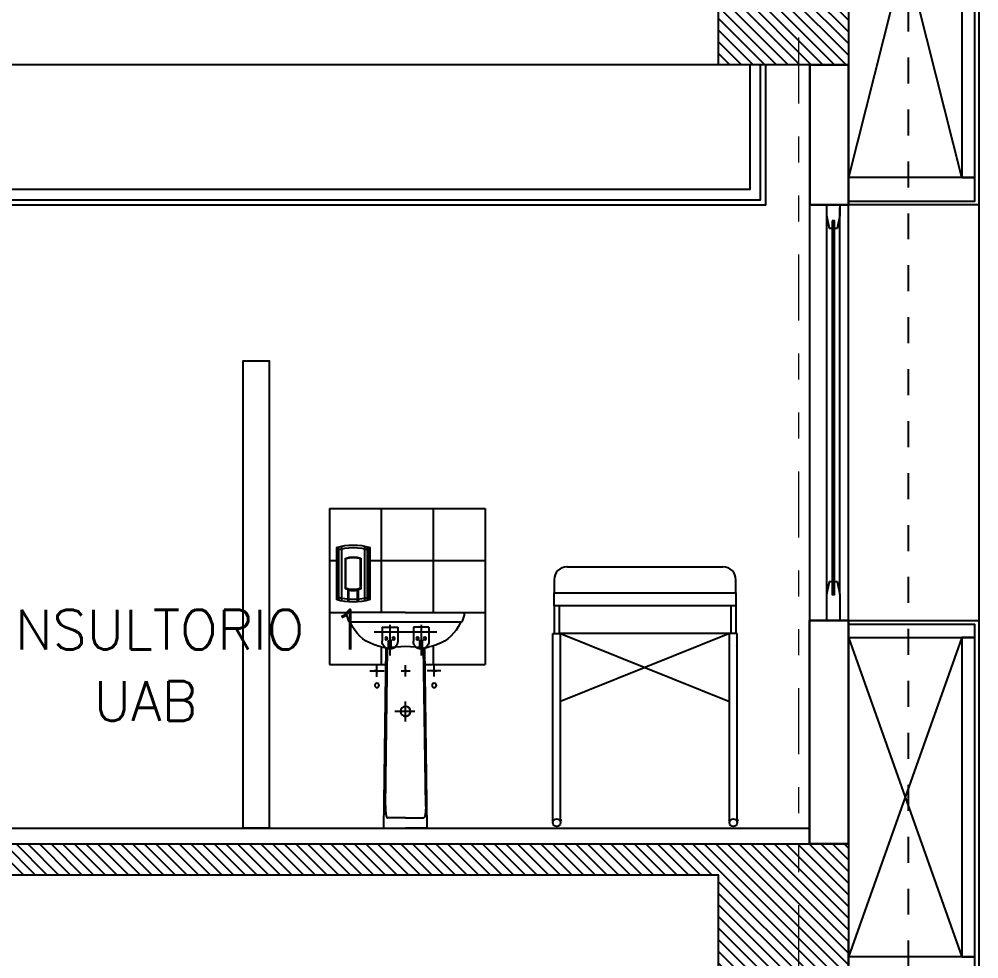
# Model space of a CAD drawing. Header units: millimetres. Extents: x 2056 to 4470, y 1400 to 3101.
# Drawn here: x 2183.231 to 2186.925, y 1407.677 to 1411.294 of the extents above; entities that cross this region are included whole.
import ezdxf
from ezdxf.enums import TextEntityAlignment as Align

# ---------------------------------------------------------------- set-up
doc = ezdxf.new("R2010")
doc.units = ezdxf.units.MM
doc.linetypes.add('DIVIDE', pattern=[31.75, 12.7, -6.35, 0, -6.35, 0, -6.35])
doc.linetypes.add('HIDDEN', pattern=[9.525, 6.35, -3.175])
for name, color, linetype in [('A-ANNO-TEXT', 190, 'Continuous'), ('A-DUCT', 251, 'Continuous'), ('A-FURN-FIXD', 8, 'Continuous'), ('A-GLAZ', 5, 'Continuous'), ('A-GRID-COLS', 75, 'DIVIDE'), ('A-PLAN-1', 5, 'Continuous'), ('A-PLAN-2', 4, 'Continuous'), ('A-PLAN-3', 3, 'Continuous'), ('A-PLAN-4', 2, 'Continuous'), ('A-PLAN-5', 1, 'Continuous'), ('A-PLAN-6', 9, 'Continuous'), ('A-PROY', 15, 'HIDDEN')]:
    doc.layers.add(name, color=color, linetype=linetype)
doc.layers.add('A-WALL', color=16, linetype='Continuous', lineweight=30)
doc.styles.add('ROMANS', font='romans')

# ---------------------------------------------------------------- blocks, each defined once
blk = doc.blocks.new('baño con pedestal')
for p, q in [((-154.3742, -81.4874), (-154.3666, -81.5106)), ((-154.1474, -81.4773), (-154.3666, -81.477)), ((-154.1487, -81.4773), (-153.9295, -81.477)), ((-153.9219, -81.4874), (-153.9295, -81.5106)), ((-154.3624, -81.5146), (-153.9337, -81.5146)), ((-154.2387, -81.5331), (-154.1787, -81.5331)), ((-154.2387, -81.5331), (-154.2387, -81.5881)), ((-154.2387, -81.5331), (-154.1787, -81.5331)), ((-154.2387, -81.5331), (-154.2387, -81.5881)), ((-154.2087, -81.5244), (-154.2087, -81.643)), ((-154.2087, -81.5244), (-154.2087, -81.643)), ((-154.1787, -81.5331), (-154.1787, -81.5881)), ((-154.1787, -81.5331), (-154.1787, -81.5881)), ((-154.1187, -81.5331), (-154.1187, -81.5881)), ((-154.0587, -81.5331), (-154.1187, -81.5331)), ((-154.1187, -81.5331), (-154.1187, -81.5881)), ((-154.0587, -81.5331), (-154.1187, -81.5331)), ((-154.0887, -81.5251), (-154.0887, -81.643)), ((-154.0887, -81.5251), (-154.0887, -81.643)), ((-154.0587, -81.5331), (-154.0587, -81.5881)), ((-154.0587, -81.5331), (-154.0587, -81.5881)), ((-154.2692, -81.5531), (-154.0282, -81.5531)), ((-154.2137, -81.6094), (-154.2137, -81.5881)), ((-154.2137, -81.6094), (-154.2137, -81.5881)), ((-154.2037, -81.6094), (-154.2037, -81.5881)), ((-154.2037, -81.6094), (-154.2037, -81.5881)), ((-154.0937, -81.6094), (-154.0937, -81.5881)), ((-154.0937, -81.6094), (-154.0937, -81.5881)), ((-154.0837, -81.6094), (-154.0837, -81.5881)), ((-154.0837, -81.6094), (-154.0837, -81.5881)), ((-154.2321, -82.308), (-154.2228, -81.6139)), ((-154.2262, -82.2246), (-154.218, -81.6131)), ((-154.0712, -82.2246), (-154.0794, -81.6131)), ((-154.0653, -82.308), (-154.0746, -81.6139)), ((-154.2589, -81.7237), (-154.2589, -81.68)), ((-154.1487, -81.7237), (-154.1487, -81.68)), ((-154.0385, -81.7255), (-154.0385, -81.68)), ((-154.2849, -81.7021), (-154.2313, -81.7021)), ((-154.2639, -81.7021), (-154.2689, -81.7021)), ((-154.1322, -81.7021), (-154.1665, -81.7021)), ((-154.1537, -81.7021), (-154.1587, -81.7021)), ((-154.0109, -81.7021), (-154.0661, -81.7021)), ((-154.0335, -81.7021), (-154.0285, -81.7021)), ((-154.1487, -81.8966), (-154.1487, -81.8193)), ((-154.1847, -81.858), (-154.1074, -81.858)), ((-154.2262, -82.2208), (-154.2263, -82.2249)), ((-154.2263, -82.2249), (-154.2262, -82.229)), ((-154.2262, -82.229), (-154.2262, -82.2331)), ((-154.2262, -82.2331), (-154.226, -82.237)), ((-154.226, -82.237), (-154.2258, -82.2408)), ((-154.2258, -82.2408), (-154.2255, -82.2445)), ((-154.2255, -82.2445), (-154.2252, -82.248)), ((-154.2252, -82.248), (-154.2248, -82.2512)), ((-154.2248, -82.2512), (-154.2244, -82.2543)), ((-154.2244, -82.2543), (-154.2239, -82.2571)), ((-154.2239, -82.2571), (-154.2234, -82.2596)), ((-154.2234, -82.2596), (-154.2228, -82.2618)), ((-154.2228, -82.2618), (-154.2222, -82.2637)), ((-154.2222, -82.2637), (-154.2215, -82.2653)), ((-154.2215, -82.2653), (-154.2208, -82.2665)), ((-154.2208, -82.2665), (-154.2201, -82.2674)), ((-154.2201, -82.2674), (-154.2194, -82.2679)), ((-154.2194, -82.2679), (-154.2186, -82.2681)), ((-154.1487, -82.2681), (-154.2187, -82.2681)), ((-154.1487, -82.2681), (-154.0787, -82.2681)), ((-154.2321, -82.308), (-154.1487, -82.308)), ((-154.0653, -82.308), (-154.1487, -82.308))]:
    blk.add_line(p, q)
at = {"extrusion": (0, 0, -1)}
for p, q in [((-154.0713, -82.2331), (-154.0714, -82.237)), ((-154.0712, -82.229), (-154.0713, -82.2331)), ((-154.0712, -82.2208), (-154.0712, -82.2249)), ((-154.0712, -82.2249), (-154.0712, -82.229)), ((-154.078, -82.2679), (-154.0788, -82.2681)), ((-154.0773, -82.2674), (-154.078, -82.2679)), ((-154.0766, -82.2665), (-154.0773, -82.2674)), ((-154.0759, -82.2653), (-154.0766, -82.2665)), ((-154.0753, -82.2637), (-154.0759, -82.2653)), ((-154.0746, -82.2618), (-154.0753, -82.2637)), ((-154.0741, -82.2596), (-154.0746, -82.2618)), ((-154.0735, -82.2571), (-154.0741, -82.2596)), ((-154.073, -82.2543), (-154.0735, -82.2571)), ((-154.0726, -82.2512), (-154.073, -82.2543)), ((-154.0722, -82.248), (-154.0726, -82.2512)), ((-154.0719, -82.2445), (-154.0722, -82.248)), ((-154.0716, -82.2408), (-154.0719, -82.2445)), ((-154.0714, -82.237), (-154.0716, -82.2408))]:
    blk.add_line(p, q, dxfattribs=at)
for centre, radius in [((-154.2227, -81.5771), 0.005), ((-154.2227, -81.5771), 0.005), ((-154.1947, -81.5771), 0.005), ((-154.1947, -81.5771), 0.005), ((-154.1027, -81.5771), 0.005), ((-154.1027, -81.5771), 0.005), ((-154.0747, -81.5771), 0.005), ((-154.0747, -81.5771), 0.005), ((-154.2589, -81.758), 0.0085), ((-154.0385, -81.758), 0.0085), ((-154.1487, -81.858), 0.019)]:
    blk.add_circle(centre, radius)
for centre, radius, start, end in [((-154.3666, -81.4849), 0.008, 83.9127, 198), ((-153.9295, -81.4849), 0.008, 342, 96.0873), ((-154.3608, -81.5087), 0.00616, 198, 254.3062), ((-154.3641, -81.5206), 0.00616, 23.6724, 74.3062), ((-154.2174, -81.4563), 0.154, 203.6724, 249.6417), ((-154.0787, -81.4563), 0.154, 290.3583, 336.3276), ((-153.932, -81.5206), 0.00616, 105.6938, 156.3276), ((-153.9353, -81.5087), 0.00616, 285.6938, 342), ((-154.1715, -81.3325), 0.286, 249.6417, 259.6904), ((-154.2087, -81.5881), 0.03, 180, 0), ((-154.2087, -81.5881), 0.03, 180, 0), ((-154.1487, -82.0097), 0.4026, 79.4125, 100.5875), ((-154.2087, -81.5881), 0.005, 0, 180), ((-154.2087, -81.5881), 0.005, 0, 180), ((-154.0887, -81.5881), 0.03, 180, 0), ((-154.0887, -81.5881), 0.03, 180, 0), ((-154.0887, -81.5881), 0.005, 0, 180), ((-154.0887, -81.5881), 0.005, 0, 180), ((-154.1246, -81.3325), 0.286, 280.0422, 290.3583), ((-154.2087, -81.6094), 0.005, 180, 0), ((-154.2087, -81.6094), 0.005, 180, 0), ((-154.0887, -81.6094), 0.005, 180, 0), ((-154.0887, -81.6094), 0.005, 180, 0), ((-154.2589, -81.7021), 0.0025, 0, 180), ((-154.2589, -81.7021), 0.0025, 180, 0), ((-154.1487, -81.7021), 0.0025, 0, 180), ((-154.1487, -81.7021), 0.0025, 180, 0), ((-154.0385, -81.7021), 0.0025, 0, 180), ((-154.0385, -81.7021), 0.0025, 180, 0)]:
    blk.add_arc(centre, radius, start, end)
blk = doc.blocks.new('dispensador jabon Ref 7-aa-70 frente')
at = {"layer": 'A-FURN-FIXD'}
for p, q in [((-172.4277, -78.1712), (-172.4277, -77.9712)), ((-172.4252, -78.172), (-172.4252, -77.9704)), ((-172.4252, -78.172), (-172.4252, -77.9833)), ((-172.4227, -78.1727), (-172.4227, -77.9697)), ((-172.4227, -78.1727), (-172.4227, -77.9833)), ((-172.4177, -78.1741), (-172.4177, -77.9683)), ((-172.4177, -78.1741), (-172.4177, -77.9833)), ((-172.4077, -78.1764), (-172.4077, -77.9659)), ((-172.3177, -77.9659), (-172.3177, -78.1764)), ((-172.3077, -78.1741), (-172.3077, -77.9683)), ((-172.3027, -78.1727), (-172.3027, -77.9697)), ((-172.3002, -78.172), (-172.3002, -77.9704)), ((-172.2977, -77.9712), (-172.2977, -78.1712)), ((-172.3927, -78.13), (-172.3927, -78.0123)), ((-172.3907, -78.1286), (-172.3907, -78.0138)), ((-172.3347, -78.1286), (-172.3347, -78.0138)), ((-172.3327, -78.13), (-172.3327, -78.0123)), ((-172.3827, -78.1803), (-172.3827, -78.1328)), ((-172.3797, -78.1365), (-172.3827, -78.1328)), ((-172.3457, -78.1365), (-172.3427, -78.1328)), ((-172.3427, -78.1803), (-172.3427, -78.1328)), ((-172.3797, -78.1803), (-172.3797, -78.1365)), ((-172.3457, -78.1803), (-172.3457, -78.1365))]:
    blk.add_line(p, q, dxfattribs=at)
for centre, radius, start, end in [((-172.3627, -78.1774), 0.2162, 72.5077, 107.4923), ((-172.3627, -78.1874), 0.2162, 72.5077, 107.4923), ((-172.3627, -78.0998), 0.0925, 71.0754, 108.9246), ((-172.3627, -78.0998), 0.0905, 71.9774, 108.0226), ((-172.3627, -78.0425), 0.0925, 251.0754, 288.9246), ((-172.3627, -78.0425), 0.0905, 251.9774, 288.0226), ((-172.3627, -77.9549), 0.2162, 252.5077, 287.4923), ((-172.3627, -77.9649), 0.2162, 252.5077, 287.4923), ((-172.3627, -78.0425), 0.0955, 259.7461, 280.2539)]:
    blk.add_arc(centre, radius, start, end, dxfattribs=at)
blk = doc.blocks.new('lavamanos')
for p, q in [((-0.2934, 1.231), (0.3066, 1.231)), ((-0.2934, 1.231), (-0.2934, 1.0902)), ((-0.0934, 1.231), (-0.0934, 0.8308)), ((0.1066, 1.231), (0.1066, 0.8309)), ((0.3066, 1.231), (0.3066, 0.631)), ((-0.2934, 1.0902), (-0.2934, 0.631)), ((-0.2934, 1.031), (-0.2664, 1.031)), ((-0.1364, 1.031), (0.3066, 1.031)), ((-0.2934, 0.831), (-0.2183, 0.831)), ((0.2187, 0.831), (0.3066, 0.831)), ((0.1066, 0.702), (0.1066, 0.631)), ((-0.0934, 0.698), (-0.0934, 0.631)), ((-0.2934, 0.631), (-0.075, 0.631)), ((0.075, 0.631), (0.3066, 0.631))]:
    blk.add_line(p, q)
at = {"xscale": -1}
for name, p in [('dispensador jabon Ref 7-aa-70 frente', (-172.5641, 79.0518, 0.148)), ('baño con pedestal', (-154.1487, 82.308))]:
    blk.add_blockref(name, p, dxfattribs=at)
blk = doc.blocks.new('CAMA CONSULTORIO')
for p, q in [((0.04, 1, 3.1081), (0.64, 1, 3.1081)), ((0.04, 1, 3.1081), (0.64, 1, 3.1081)), ((-0.01, 0.95, 3.1081), (-0.01, 0.9, 3.1081)), ((0.69, 0.9, 3.1081), (0.69, 0.95, 3.1081)), ((-0.01, 0.9, 3.1081), (0.69, 0.9, 3.1081)), ((-0.01, 0.9, 3.1081), (0.69, 0.9, 3.1081)), ((-0.01, 0.85, 3.1081), (-0.01, 0.9, 3.1081)), ((0.69, 0.9, 3.1081), (0.69, 0.85, 3.1081)), ((-0.01, 0.85, 3.1081), (-0.01, 0.7436, 3.1081)), ((0.69, 0.85, 3.1081), (-0.01, 0.85, 3.1081)), ((0.01, 0.85, 3.1081), (0.01, 0.7436, 3.1081)), ((0.67, 0.85, 3.1081), (0.67, 0.7436, 3.1081)), ((0.69, 0.85, 3.1081), (0.69, 0.7436, 3.1081)), ((-0.015, 0.0276, 3.1081), (-0.015, 0.7436, 3.1081)), ((-0.015, 0.7436, 3.1081), (0.015, 0.7436, 3.1081)), ((0.015, 0.0276, 3.1081), (0.015, 0.7436, 3.1081)), ((0.665, 0.7436, 3.1081), (0.015, 0.482, 3.1081)), ((0.015, 0.7436, 3.1081), (0.665, 0.482, 3.1081)), ((0.665, 0.7436, 3.1081), (0.015, 0.7436, 3.1081)), ((0.665, 0.0276, 3.1081), (0.665, 0.7436, 3.1081)), ((0.695, 0.7436, 3.1081), (0.665, 0.7436, 3.1081)), ((0.695, 0.0276, 3.1081), (0.695, 0.7436, 3.1081)), ((0.6869, 0.7291, 3.1081), (0.6869, 0.7291, 3.1081)), ((0.6869, 0.7291, 3.1081), (0.6869, 0.7291, 3.1081)), ((0.6869, 0.7291, 3.1081), (0.6869, 0.7291, 3.1081)), ((0.6869, 0.7291, 3.1081), (0.6869, 0.7291, 3.1081)), ((0.6869, 0.7291, 3.1081), (0.6869, 0.7291, 3.1081)), ((0.6869, 0.6991, 3.1081), (0.6869, 0.6991, 3.1081)), ((-0.015, 0.0276, 3.1081), (-0.0176, 0.0192, 3.1081)), ((-0.0144, 0.0192, 3.1081), (-0.0174, 0.0192, 3.1081)), ((0.0176, 0.0192, 3.1081), (0.0144, 0.0192, 3.1081)), ((0.015, 0.0276, 3.1081), (0.0176, 0.0192, 3.1081)), ((0.665, 0.0276, 3.1081), (0.6624, 0.0192, 3.1081)), ((0.6656, 0.0192, 3.1081), (0.6626, 0.0192, 3.1081)), ((0.6976, 0.0192, 3.1081), (0.6944, 0.0192, 3.1081)), ((0.695, 0.0276, 3.1081), (0.6976, 0.0192, 3.1081))]:
    blk.add_line(p, q)
for centre in [(0, 0.015), (0.68, 0.015)]:
    blk.add_circle(centre, 0.015)
for centre, start, end in [((0.04, 0.95), 90, 180), ((0.64, 0.95), 0, 90)]:
    blk.add_arc(centre, 0.05, start, end)
blk = doc.blocks.new('placa-cte')
at = {"layer": 'A-PLAN-5'}
h = blk.add_hatch(dxfattribs=at)
h.set_pattern_fill('ANSI31', color=256, scale=0.01, angle=90, style=0)
h.set_pattern_definition([(135, (-989183.659403, -1733165.448907), (-0.02245064030267, -0.02245064030267), [])])
h.paths.add_polyline_path([(0, 0.5), (21.1484, 0.5), (21.1485, -0.0001), (20.6484, -0.0001), (20.6484, 0.3799), (14.4728, 0.3799), (14.4728, 0), (13.9728, 0), (13.9728, 0.3799), (8.4106, 0.3799), (8.4106, 0), (7.9106, 0), (7.9106, 0.3799), (1.9078, 0.3799), (1.9078, 0), (1.4078, 0), (1.4078, 0.3799), (0.1983, 0.3799), (0.1983, 0.0001), (0, 0.0001)])
at = {"layer": 'A-PLAN-1', "elevation": 0.2289}
blk.add_lwpolyline([(0, 0.5), (21.1484, 0.5), (21.1485, -0.0001), (20.6484, -0.0001), (20.6484, 0.3799), (14.4728, 0.3799), (14.4728, 0), (13.9728, 0), (13.9728, 0.3799), (8.4106, 0.3799), (8.4106, 0), (7.9106, 0), (7.9106, 0.3799), (1.9078, 0.3799), (1.9078, 0), (1.4078, 0), (1.4078, 0.3799), (0.1983, 0.3799), (0.1983, 0.0001), (0, 0.0001), (0, 0.5)], close=True, dxfattribs=at)

msp = doc.modelspace()

# ---------------------------------------------------------------- linework, layer by layer
at = {"color": 4}
msp.add_line((2186.4237, 1405.1792), (2186.4237, 1407.7459), dxfattribs=at)
at = {"layer": 'A-DUCT'}
for points in [[(2186.8603, 1412.4142), (2186.4237, 1410.6842)], [(2186.8603, 1410.6842), (2186.4237, 1412.4142)], [(2186.8603, 1408.9142), (2186.4237, 1407.6842)], [(2186.4237, 1408.9142), (2186.8603, 1407.6842)]]:
    msp.add_lwpolyline(points, dxfattribs=at)
at = {"layer": 'A-GLAZ'}
for points in [[(2186.3603, 1410.4886), (2186.3503, 1410.4886), (2186.3403, 1410.5386), (2186.3403, 1410.5792), (2186.3903, 1410.5792), (2186.3903, 1410.5386), (2186.3803, 1410.4886), (2186.3703, 1410.4886)], [(2186.3403, 1409.0792), (2186.3403, 1410.5692)], [(2186.3903, 1409.0792), (2186.3903, 1410.5692)], [(2186.3703, 1409.1292), (2186.3803, 1409.1292), (2186.3903, 1409.0792), (2186.3903, 1408.9792), (2186.3403, 1408.9792), (2186.3403, 1409.0792), (2186.3503, 1409.1292), (2186.3603, 1409.1292)]]:
    msp.add_lwpolyline(points, dxfattribs=at)
msp.add_lwpolyline([(2186.3603, 1410.5173), (2186.3603, 1409.0792), (2186.3703, 1409.0792), (2186.3703, 1410.5173)], close=True, dxfattribs=at)
at = {"layer": 'A-GRID-COLS', "lineweight": 9, "ltscale": 0.02}
msp.add_lwpolyline([(2186.2325, 1402.6192), (2186.2325, 1419.2061)], dxfattribs=at)
at = {"layer": 'A-PLAN-2'}
for points in [[(2186.8603, 1410.6842), (2186.9103, 1410.6842), (2186.9103, 1412.4142), (2186.8603, 1412.4142)], [(2186.4237, 1410.5942), (2186.9103, 1410.5942), (2186.9103, 1410.6842), (2186.4237, 1410.6842)], [(2186.4237, 1408.9142), (2186.9103, 1408.9142), (2186.9103, 1408.9642), (2186.4237, 1408.9642)], [(2186.8603, 1407.6842), (2186.9103, 1407.6842), (2186.9103, 1408.9142), (2186.8603, 1408.9142)], [(2186.4237, 1407.6342), (2186.9103, 1407.6342), (2186.9103, 1407.6842), (2186.4237, 1407.6842)]]:
    msp.add_lwpolyline(points, close=True, dxfattribs=at)
msp.add_lwpolyline([(2181.6108, 1408.1792), (2186.2753, 1408.1792)], dxfattribs=at)
at = {"layer": 'A-PLAN-3'}
for points in [[(2186.4237, 1410.5942), (2186.4237, 1410.5942), (2186.9103, 1410.5942), (2186.9103, 1411.6792), (2186.9103, 1412.4642), (2186.4237, 1412.4642), (2186.4237, 1412.4792), (2186.9253, 1412.4792), (2186.9253, 1411.6792), (2186.9253, 1410.5792), (2186.4237, 1410.5792), (2186.4237, 1410.5942), (2186.4237, 1410.5942)], [(2186.4237, 1408.9792), (2186.9253, 1408.9792), (2186.9253, 1407.6192), (2186.4237, 1407.6191), (2186.4237, 1407.6342), (2186.4237, 1407.6342), (2186.4237, 1407.6342), (2186.9103, 1407.6342), (2186.9103, 1408.9642), (2186.4237, 1408.9642), (2186.4237, 1408.9792)]]:
    msp.add_lwpolyline(points, dxfattribs=at)
at = {"layer": 'A-PLAN-3', "elevation": 0}
msp.add_lwpolyline([(2184.093, 1408.1792), (2184.093, 1409.9792), (2184.193, 1409.9792), (2184.193, 1408.1792), (2184.093, 1408.1792)], dxfattribs=at)
at = {"layer": 'A-PLAN-4'}
for points in [[(2181.6108, 1410.5792), (2186.1053, 1410.5792), (2186.1053, 1411.1192), (2186.2753, 1411.1192)], [(2181.6108, 1410.5992), (2186.0853, 1410.5992), (2186.0853, 1411.1192)], [(2181.6108, 1410.6392), (2186.0453, 1410.6392), (2186.0453, 1411.1192)]]:
    msp.add_lwpolyline(points, dxfattribs=at)
at = {"layer": 'A-PLAN-6'}
for points in [[(2165.3953, 1411.1192), (2186.1237, 1411.1192)], [(2186.9253, 1410.6692), (2186.9253, 1408.9792)], [(2186.2753, 1408.9792), (2186.2753, 1410.5792)], [(2186.4237, 1408.9792), (2186.4237, 1410.5792)]]:
    msp.add_lwpolyline(points, dxfattribs=at)
at = {"layer": 'A-PROY', "ltscale": 0.01}
msp.add_lwpolyline([(2186.6552, 1404.0467), (2186.6552, 1419.4799)], dxfattribs=at)
at = {"layer": 'A-WALL'}
for points in [[(2186.4237, 1410.5792), (2186.2753, 1410.5792), (2186.2753, 1411.1191), (2186.4237, 1411.1191)], [(2186.2737, 1408.1792), (2186.2737, 1408.9792), (2186.4237, 1408.9792), (2186.4237, 1408.1192), (2186.2737, 1408.1192)]]:
    msp.add_lwpolyline(points, close=True, dxfattribs=at)

# ---------------------------------------------------------------- block references
at = {"color": 4}
for p in [(2165.2753, 1411.1192), (2165.2753, 1407.6192)]:
    msp.add_blockref('placa-cte', p, dxfattribs=at)
at = {"layer": 'A-PLAN-3'}
msp.add_blockref('CAMA CONSULTORIO', (2185.3002, 1408.1857, -3.1081), dxfattribs=at)
at = {"layer": 'A-PLAN-6'}
msp.add_blockref('lavamanos', (2184.7184, 1408.1792), dxfattribs=at)

# ---------------------------------------------------------------- texts
at = {"layer": 'A-ANNO-TEXT', "style": 'ROMANS'}
for s, p in [('CONSULTORIO 1', (2183.7489, 1408.9443)), ('UAB', (2183.7171, 1408.6688))]:
    msp.add_text(s, height=0.15271, dxfattribs=at).set_placement(p, align=Align.MIDDLE)

doc.saveas('drawing.dxf')
